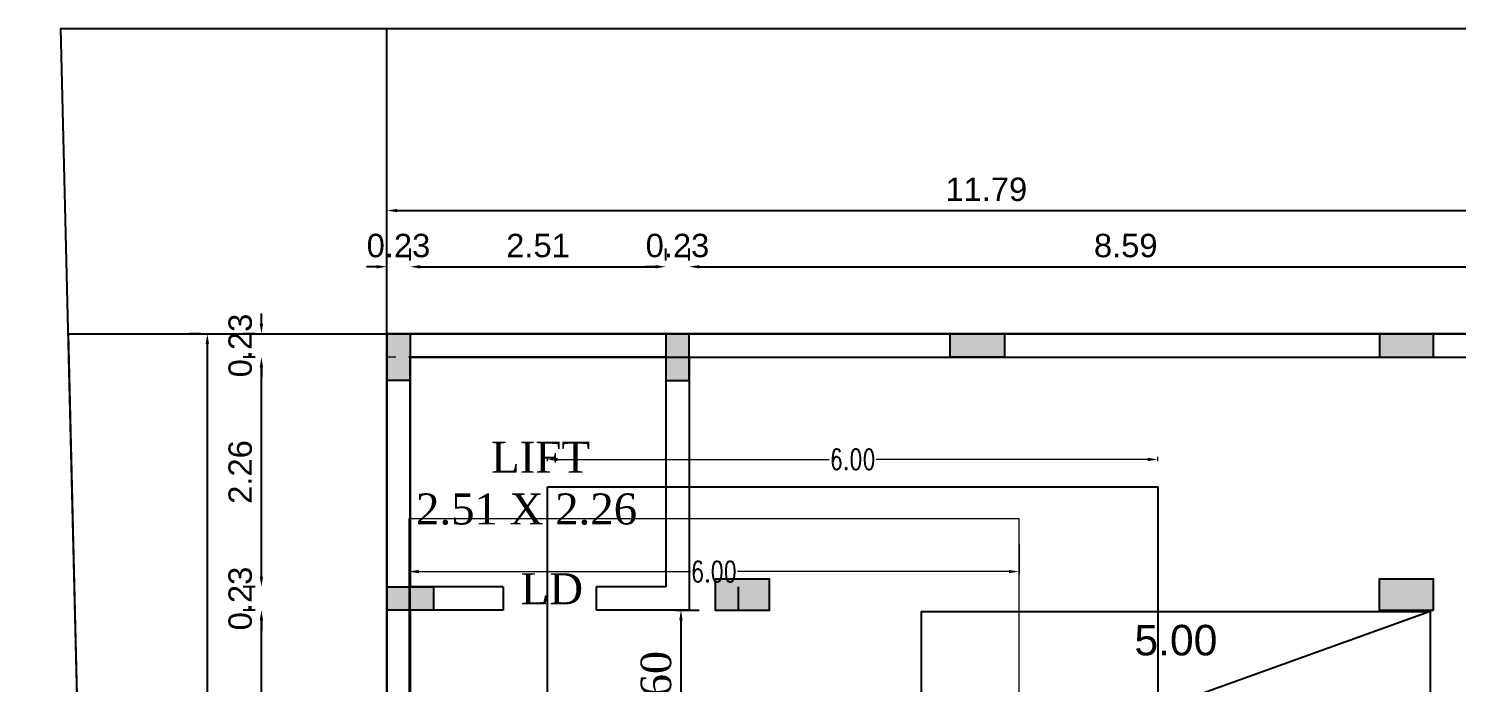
# Model space of a CAD drawing. Header units: metres. Extents: x 3104 to 3209, y 1082 to 1212.
# Drawn here: x 3155.46 to 3169.5, y 1163.52 to 1169.95 of the extents above; entities that cross this region are included whole.
import ezdxf

# ---------------------------------------------------------------- set-up
doc = ezdxf.new("R2010")
doc.units = ezdxf.units.M
doc.linetypes.add('HIDDEN', pattern=[0.375, 0.25, -0.125])
doc.layers.get('Defpoints').update_dxf_attribs({"lineweight": 0})
for name, color, linetype in [('BLK_1_BASEMENT_-1_BLDG_FOOTPRINT', 1, 'Continuous'), ('BLK_1_FLR_-1_BASEMENT_COVERED_PARKING', 173, 'Continuous'), ('BLK_1_FLR_-1_BLT_UP_AREA', 1, 'Continuous'), ('BLK_1_FLR_-1_BLT_UP_AREA_DEDUCT', 1, 'Continuous'), ('BLK_1_LVL_-1_BSMNT_PLOT_BOUNDARY', 70, 'Continuous'), ('BLK_1_LVL_-1_BSMNT_REAR_SETBACK', 11, 'Continuous'), ('BLK_1_LVL_-1_BSMNT_SIDE_SETBACK1', 171, 'Continuous'), ('DRIVE_WAY', 7, 'Continuous')]:
    doc.layers.add(name, color=color, linetype=linetype)
doc.layers.add('DRIVEWAY', color=255, linetype='Continuous', lineweight=5)
doc.styles.add('ANAND', font='times.ttf')
doc.styles.add('ROMANS', font='romans__.ttf', dxfattribs={"width": 0.75})
doc.styles.get("Standard").update_dxf_attribs({"font": 'arial.ttf'})
doc.dimstyles.new('Copy of V1', dxfattribs={"dimtxt": 0.3, "dimasz": 0.1, "dimexe": 0.18, "dimexo": 0.0625, "dimgap": 0.09, "dimtad": 1, "dimzin": 0, "dimdsep": 46, "dimtxsty": 'ANAND', "dimcen": 0.09, "dimadec": 0, "dimazin": 0, "dimtfac": 1, "dimtix": 1, "dimtofl": 0, "dimtmove": 2, "dimatfit": 0, "dimfxl": 0, "dimtolj": 1, "dimtzin": 0, "dimarcsym": 0})
doc.dimstyles.new('HVAC GREEN', dxfattribs={"dimtxt": 0.2, "dimasz": 0.1, "dimexe": 0.025, "dimexo": 0.25, "dimgap": 0.002, "dimtad": 0, "dimzin": 0, "dimdsep": 46, "dimtxsty": 'ROMANS', "dimcen": 0, "dimclrd": 3, "dimclre": 8, "dimclrt": 2, "dimadec": 0, "dimazin": 0, "dimtfac": 1, "dimtofl": 0, "dimtmove": 1, "dimatfit": 3, "dimfxl": 0, "dimtolj": 1, "dimtzin": 0, "dimlwd": 0, "dimlwe": 0, "dimarcsym": 0})
doc.dimstyles.new('V1', dxfattribs={"dimtxt": 0.23, "dimasz": 0.1, "dimexe": 0.18, "dimexo": 0.0625, "dimgap": 0.09, "dimtad": 1, "dimzin": 0, "dimdsep": 46, "dimtxsty": 'Standard', "dimcen": 0.09, "dimadec": 0, "dimazin": 0, "dimtfac": 1, "dimtix": 1, "dimtofl": 0, "dimtmove": 2, "dimatfit": 0, "dimfxl": 0, "dimtolj": 1, "dimtzin": 0, "dimarcsym": 0})

# ---------------------------------------------------------------- blocks, each defined once
blk = doc.blocks.new('*U16')
at = {"ltscale": 0.25}
h = blk.add_hatch(color=256, dxfattribs=at)
h.dxf.hatch_style = 1
h.paths.add_polyline_path([(38625.63, -66138.85), (38634.63, -66138.85), (38634.63, -66117.85), (38625.63, -66117.85)])
blk.add_lwpolyline([(38625.63, -66138.85), (38634.63, -66138.85), (38634.63, -66117.85), (38625.63, -66117.85)], close=True, dxfattribs=at)
blk = doc.blocks.new('*U15')
at = {"ltscale": 0.25}
h = blk.add_hatch(color=256, dxfattribs=at)
h.dxf.hatch_style = 1
h.paths.add_polyline_path([(38625.63, -66138.85), (38634.63, -66138.85), (38634.63, -66120.85), (38625.63, -66120.85)])
blk.add_lwpolyline([(38625.63, -66138.85), (38634.63, -66138.85), (38634.63, -66120.85), (38625.63, -66120.85)], close=True, dxfattribs=at)
blk = doc.blocks.new('*U17')
at = {"ltscale": 0.25}
h = blk.add_hatch(color=256, dxfattribs=at)
h.dxf.hatch_style = 1
h.paths.add_polyline_path([(38624.13, -66138.85), (38636.13, -66138.85), (38636.13, -66117.85), (38624.13, -66117.85)])
blk.add_lwpolyline([(38624.13, -66138.85), (38636.13, -66138.85), (38636.13, -66117.85), (38624.13, -66117.85)], close=True, dxfattribs=at)
blk = doc.blocks.new('*D254')
at = {"color": 0, "lineweight": -2}
for p, q in [((3161.821, 1164.233), (3162.055, 1164.233)), ((3161.875, 1164.133), (3161.875, 1162.736)), ((3161.821, 1162.636), (3162.055, 1162.636))]:
    blk.add_line(p, q, dxfattribs=at)
at = {"color": 0}
for points in [[(3161.858, 1164.133), (3161.892, 1164.133), (3161.875, 1164.233)], [(3161.858, 1162.736), (3161.892, 1162.736), (3161.875, 1162.636)]]:
    blk.add_solid(points, dxfattribs=at)
at = {"layer": 'Defpoints', "color": 0}
for p in [(3161.759, 1164.233), (3161.759, 1162.636), (3161.875, 1162.636)]:
    blk.add_point(p, dxfattribs=at)
at = {"color": 0, "insert": (3161.632, 1163.435), "char_height": 0.3, "attachment_point": 5, "rotation": 90, "style": 'ANAND'}
blk.add_mtext('\\A1;1.60', dxfattribs=at)
blk = doc.blocks.new('*D223')
at = {"color": 0, "lineweight": -2}
for p, q in [((3158.984, 1167.669), (3158.984, 1167.787)), ((3159.212, 1167.669), (3159.212, 1167.787)), ((3158.884, 1167.607), (3158.784, 1167.607)), ((3159.312, 1167.607), (3159.412, 1167.607))]:
    blk.add_line(p, q, dxfattribs=at)
at = {"color": 0}
for points in [[(3158.884, 1167.623), (3158.884, 1167.59), (3158.984, 1167.607)], [(3159.312, 1167.623), (3159.312, 1167.59), (3159.212, 1167.607)]]:
    blk.add_solid(points, dxfattribs=at)
at = {"layer": 'Defpoints', "color": 0}
for p in [(3158.984, 1167.607), (3159.212, 1167.607), (3159.212, 1167.607)]:
    blk.add_point(p, dxfattribs=at)
at = {"color": 0, "insert": (3159.098, 1167.814), "char_height": 0.23, "attachment_point": 5}
blk.add_mtext('\\A1;0.23', dxfattribs=at)
blk = doc.blocks.new('*D224')
at = {"color": 0, "lineweight": -2}
for p, q in [((3159.212, 1167.669), (3159.212, 1167.787)), ((3161.727, 1167.669), (3161.727, 1167.787)), ((3159.312, 1167.607), (3161.627, 1167.607))]:
    blk.add_line(p, q, dxfattribs=at)
at = {"color": 0}
for points in [[(3159.312, 1167.623), (3159.312, 1167.59), (3159.212, 1167.607)], [(3161.627, 1167.623), (3161.627, 1167.59), (3161.727, 1167.607)]]:
    blk.add_solid(points, dxfattribs=at)
at = {"layer": 'Defpoints', "color": 0}
for p in [(3159.212, 1167.607), (3161.727, 1167.607), (3161.727, 1167.607)]:
    blk.add_point(p, dxfattribs=at)
at = {"color": 0, "insert": (3160.47, 1167.814), "char_height": 0.23, "attachment_point": 5}
blk.add_mtext('\\A1;2.51', dxfattribs=at)
blk = doc.blocks.new('*D225')
at = {"color": 0, "lineweight": -2}
for p, q in [((3161.727, 1167.669), (3161.727, 1167.787)), ((3161.956, 1167.669), (3161.956, 1167.787)), ((3161.627, 1167.607), (3161.527, 1167.607)), ((3162.056, 1167.607), (3162.156, 1167.607))]:
    blk.add_line(p, q, dxfattribs=at)
at = {"color": 0}
for points in [[(3161.627, 1167.623), (3161.627, 1167.59), (3161.727, 1167.607)], [(3162.056, 1167.623), (3162.056, 1167.59), (3161.956, 1167.607)]]:
    blk.add_solid(points, dxfattribs=at)
at = {"layer": 'Defpoints', "color": 0}
for p in [(3161.727, 1167.607), (3161.956, 1167.607), (3161.956, 1167.607)]:
    blk.add_point(p, dxfattribs=at)
at = {"color": 0, "insert": (3161.841, 1167.814), "char_height": 0.23, "attachment_point": 5}
blk.add_mtext('\\A1;0.23', dxfattribs=at)
blk = doc.blocks.new('*D226')
at = {"color": 0, "lineweight": -2}
for p, q in [((3161.956, 1167.669), (3161.956, 1167.787)), ((3170.541, 1167.669), (3170.541, 1167.787)), ((3162.056, 1167.607), (3170.441, 1167.607))]:
    blk.add_line(p, q, dxfattribs=at)
at = {"color": 0}
for points in [[(3162.056, 1167.623), (3162.056, 1167.59), (3161.956, 1167.607)], [(3170.441, 1167.623), (3170.441, 1167.59), (3170.541, 1167.607)]]:
    blk.add_solid(points, dxfattribs=at)
at = {"layer": 'Defpoints', "color": 0}
for p in [(3161.956, 1167.607), (3170.541, 1167.607), (3170.541, 1167.607)]:
    blk.add_point(p, dxfattribs=at)
at = {"color": 0, "insert": (3166.248, 1167.814), "char_height": 0.23, "attachment_point": 5}
blk.add_mtext('\\A1;8.59', dxfattribs=at)
blk = doc.blocks.new('*D228')
at = {"color": 0, "lineweight": -2}
for p, q in [((3158.984, 1168.222), (3158.984, 1168.339)), ((3170.769, 1168.222), (3170.769, 1168.339)), ((3159.084, 1168.159), (3170.669, 1168.159))]:
    blk.add_line(p, q, dxfattribs=at)
at = {"color": 0}
for points in [[(3159.084, 1168.176), (3159.084, 1168.142), (3158.984, 1168.159)], [(3170.669, 1168.176), (3170.669, 1168.142), (3170.769, 1168.159)]]:
    blk.add_solid(points, dxfattribs=at)
at = {"layer": 'Defpoints', "color": 0}
for p in [(3158.984, 1168.159), (3170.769, 1168.159), (3170.769, 1168.159)]:
    blk.add_point(p, dxfattribs=at)
at = {"color": 0, "insert": (3164.877, 1168.366), "char_height": 0.23, "attachment_point": 5}
blk.add_mtext('\\A1;11.79', dxfattribs=at)
blk = doc.blocks.new('*D236')
at = {"color": 0, "lineweight": -2}
for p, q in [((3157.688, 1164.233), (3157.571, 1164.233)), ((3157.751, 1158.95), (3157.751, 1164.133)), ((3157.688, 1158.85), (3157.571, 1158.85))]:
    blk.add_line(p, q, dxfattribs=at)
at = {"color": 0}
for points in [[(3157.734, 1164.133), (3157.767, 1164.133), (3157.751, 1164.233)], [(3157.734, 1158.95), (3157.767, 1158.95), (3157.751, 1158.85)]]:
    blk.add_solid(points, dxfattribs=at)
at = {"layer": 'Defpoints', "color": 0}
for p in [(3157.751, 1164.233), (3157.751, 1164.233), (3157.751, 1158.85)]:
    blk.add_point(p, dxfattribs=at)
at = {"color": 0, "insert": (3157.543, 1161.542), "char_height": 0.23, "attachment_point": 5, "rotation": 90}
blk.add_mtext('\\A1;5.38', dxfattribs=at)
blk = doc.blocks.new('*D237')
at = {"color": 0, "lineweight": -2}
for p, q in [((3157.751, 1164.562), (3157.751, 1164.662)), ((3157.688, 1164.462), (3157.571, 1164.462)), ((3157.688, 1164.233), (3157.571, 1164.233)), ((3157.751, 1164.133), (3157.751, 1164.033))]:
    blk.add_line(p, q, dxfattribs=at)
at = {"color": 0}
for points in [[(3157.734, 1164.562), (3157.767, 1164.562), (3157.751, 1164.462)], [(3157.734, 1164.133), (3157.767, 1164.133), (3157.751, 1164.233)]]:
    blk.add_solid(points, dxfattribs=at)
at = {"layer": 'Defpoints', "color": 0}
for p in [(3157.751, 1164.462), (3157.751, 1164.462), (3157.751, 1164.233)]:
    blk.add_point(p, dxfattribs=at)
at = {"color": 0, "insert": (3157.543, 1164.347), "char_height": 0.23, "attachment_point": 5, "rotation": 90}
blk.add_mtext('\\A1;0.23', dxfattribs=at)
blk = doc.blocks.new('*D238')
at = {"color": 0, "lineweight": -2}
for p, q in [((3157.688, 1166.719), (3157.571, 1166.719)), ((3157.751, 1164.562), (3157.751, 1166.619)), ((3157.688, 1164.462), (3157.571, 1164.462))]:
    blk.add_line(p, q, dxfattribs=at)
at = {"color": 0}
for points in [[(3157.734, 1166.619), (3157.767, 1166.619), (3157.751, 1166.719)], [(3157.734, 1164.562), (3157.767, 1164.562), (3157.751, 1164.462)]]:
    blk.add_solid(points, dxfattribs=at)
at = {"layer": 'Defpoints', "color": 0}
for p in [(3157.751, 1166.719), (3157.751, 1166.719), (3157.751, 1164.462)]:
    blk.add_point(p, dxfattribs=at)
at = {"color": 0, "insert": (3157.543, 1165.59), "char_height": 0.23, "attachment_point": 5, "rotation": 90}
blk.add_mtext('\\A1;2.26', dxfattribs=at)
blk = doc.blocks.new('*D239')
at = {"color": 0, "lineweight": -2}
for p, q in [((3157.751, 1167.047), (3157.751, 1167.147)), ((3157.688, 1166.947), (3157.571, 1166.947)), ((3157.688, 1166.719), (3157.571, 1166.719)), ((3157.751, 1166.619), (3157.751, 1166.519))]:
    blk.add_line(p, q, dxfattribs=at)
at = {"color": 0}
for points in [[(3157.734, 1167.047), (3157.767, 1167.047), (3157.751, 1166.947)], [(3157.734, 1166.619), (3157.767, 1166.619), (3157.751, 1166.719)]]:
    blk.add_solid(points, dxfattribs=at)
at = {"layer": 'Defpoints', "color": 0}
for p in [(3157.751, 1166.947), (3157.751, 1166.947), (3157.751, 1166.719)]:
    blk.add_point(p, dxfattribs=at)
at = {"color": 0, "insert": (3157.543, 1166.833), "char_height": 0.23, "attachment_point": 5, "rotation": 90}
blk.add_mtext('\\A1;0.23', dxfattribs=at)
blk = doc.blocks.new('*D240')
at = {"color": 0, "lineweight": -2}
for p, q in [((3157.156, 1166.947), (3157.039, 1166.947)), ((3157.219, 1152.493), (3157.219, 1166.847)), ((3157.156, 1152.393), (3157.039, 1152.393))]:
    blk.add_line(p, q, dxfattribs=at)
at = {"color": 0}
for points in [[(3157.202, 1166.847), (3157.235, 1166.847), (3157.219, 1166.947)], [(3157.202, 1152.493), (3157.235, 1152.493), (3157.219, 1152.393)]]:
    blk.add_solid(points, dxfattribs=at)
at = {"layer": 'Defpoints', "color": 0}
for p in [(3157.219, 1166.947), (3157.219, 1166.947), (3157.219, 1152.393)]:
    blk.add_point(p, dxfattribs=at)
at = {"color": 0, "insert": (3157.011, 1159.67), "char_height": 0.23, "attachment_point": 5, "rotation": 90}
blk.add_mtext('\\A1;14.55', dxfattribs=at)
blk = doc.blocks.new('*D245')
at = {"layer": 'Defpoints', "color": 0}
for p in [(3164.241, 1164.221), (3169.241, 1164.221), (3164.241, 1163.693)]:
    blk.add_point(p, dxfattribs=at)
at = {"color": 0, "insert": (3166.741, 1163.936), "char_height": 0.3, "attachment_point": 5}
blk.add_mtext('\\A1;5.00', dxfattribs=at)
blk = doc.blocks.new('*D246')
at = {"layer": 'Defpoints', "color": 0}
for p in [(3169.241, 1164.221), (3169.013, 1160.621), (3169.241, 1160.621)]:
    blk.add_point(p, dxfattribs=at)
at = {"color": 0, "insert": (3168.77, 1162.421), "char_height": 0.3, "attachment_point": 5, "rotation": 90}
blk.add_mtext('\\A1;3.60', dxfattribs=at)
blk = doc.blocks.new('*D261')
at = {"color": 0, "lineweight": -2}
for p, q in [((3161.821, 1164.233), (3162.055, 1164.233)), ((3161.875, 1164.133), (3161.875, 1162.736)), ((3161.821, 1162.636), (3162.055, 1162.636))]:
    blk.add_line(p, q, dxfattribs=at)
at = {"color": 0}
for points in [[(3161.858, 1164.133), (3161.892, 1164.133), (3161.875, 1164.233)], [(3161.858, 1162.736), (3161.892, 1162.736), (3161.875, 1162.636)]]:
    blk.add_solid(points, dxfattribs=at)
at = {"layer": 'Defpoints', "color": 0}
for p in [(3161.759, 1164.233), (3161.759, 1162.636), (3161.875, 1162.636)]:
    blk.add_point(p, dxfattribs=at)
at = {"color": 0, "insert": (3161.632, 1163.435), "char_height": 0.3, "attachment_point": 5, "rotation": 90, "style": 'ANAND'}
blk.add_mtext('\\A1;1.60', dxfattribs=at)
blk = doc.blocks.new('*D257')
at = {"layer": 'Defpoints', "color": 0}
for p in [(3159.199, 1165.131), (3165.199, 1165.131), (3159.199, 1164.612)]:
    blk.add_point(p, dxfattribs=at)
at = {"layer": 'DRIVEWAY', "color": 8, "lineweight": 0}
for p, q in [((3159.199, 1164.881), (3159.199, 1164.587)), ((3165.199, 1164.881), (3165.199, 1164.587))]:
    blk.add_line(p, q, dxfattribs=at)
at = {"layer": 'DRIVEWAY', "color": 3, "lineweight": 0}
for p, q in [((3159.299, 1164.612), (3161.968, 1164.612)), ((3165.099, 1164.612), (3162.43, 1164.612))]:
    blk.add_line(p, q, dxfattribs=at)
at = {"layer": 'DRIVEWAY', "color": 3}
for points in [[(3159.299, 1164.628), (3159.299, 1164.595), (3159.199, 1164.612)], [(3165.099, 1164.628), (3165.099, 1164.595), (3165.199, 1164.612)]]:
    blk.add_solid(points, dxfattribs=at)
at = {"layer": 'DRIVEWAY', "color": 2, "insert": (3162.199, 1164.612), "char_height": 0.2, "attachment_point": 5, "style": 'ROMANS'}
blk.add_mtext('\\A1;6.00', dxfattribs=at)
blk = doc.blocks.new('*D263')
at = {"layer": 'Defpoints', "color": 0}
for p in [(3166.563, 1165.714), (3160.563, 1165.445), (3166.563, 1165.445)]:
    blk.add_point(p, dxfattribs=at)
at = {"layer": 'DRIVE_WAY', "color": 8, "lineweight": 0}
for p, q in [((3160.563, 1165.695), (3160.563, 1165.739)), ((3166.563, 1165.695), (3166.563, 1165.739))]:
    blk.add_line(p, q, dxfattribs=at)
at = {"layer": 'DRIVE_WAY', "color": 3, "lineweight": 0}
for p, q in [((3160.663, 1165.714), (3163.332, 1165.714)), ((3166.463, 1165.714), (3163.793, 1165.714))]:
    blk.add_line(p, q, dxfattribs=at)
at = {"layer": 'DRIVE_WAY', "color": 3}
for points in [[(3160.663, 1165.73), (3160.663, 1165.697), (3160.563, 1165.714)], [(3166.463, 1165.73), (3166.463, 1165.697), (3166.563, 1165.714)]]:
    blk.add_solid(points, dxfattribs=at)
at = {"layer": 'DRIVE_WAY', "color": 2, "insert": (3163.563, 1165.714), "char_height": 0.2, "attachment_point": 5, "style": 'ROMANS'}
blk.add_mtext('\\A1;6.00', dxfattribs=at)

msp = doc.modelspace()

# ---------------------------------------------------------------- linework, layer by layer
for p, q in [((3162.26048, 1166.94717), (3158.98388, 1166.94717)), ((3158.98388, 1166.94717), (3158.98388, 1164.23297)), ((3162.26048, 1166.94717), (3158.98388, 1166.94717)), ((3158.98388, 1166.94717), (3158.98388, 1164.23297)), ((3161.72708, 1166.71857), (3159.21248, 1166.71857)), ((3159.21248, 1166.71857), (3159.21248, 1164.46157)), ((3161.72708, 1166.71857), (3159.21248, 1166.71857)), ((3159.21248, 1166.71857), (3159.21248, 1164.46157)), ((3161.72708, 1166.71857), (3161.72708, 1164.46157)), ((3161.72708, 1166.71857), (3161.72708, 1164.46157)), ((3161.95568, 1166.71857), (3161.95568, 1164.23297)), ((3161.95568, 1166.71857), (3161.95568, 1164.23297)), ((3160.12688, 1164.46157), (3159.21248, 1164.46157)), ((3160.12688, 1164.46157), (3159.21248, 1164.46157)), ((3160.12688, 1164.46157), (3160.12688, 1164.23297)), ((3160.12688, 1164.46157), (3160.12688, 1164.23297)), ((3161.72708, 1164.46157), (3161.04128, 1164.46157)), ((3161.04128, 1164.46157), (3161.04128, 1164.23297)), ((3161.72708, 1164.46157), (3161.04128, 1164.46157)), ((3161.04128, 1164.46157), (3161.04128, 1164.23297)), ((3162.44239, 1164.23297), (3162.44239, 1164.46157)), ((3162.44239, 1164.23297), (3162.44239, 1164.46157)), ((3161.95568, 1164.23297), (3161.04128, 1164.23297)), ((3161.95568, 1164.23297), (3161.04128, 1164.23297))]:
    msp.add_line(p, q)
at = {"linetype": 'HIDDEN', "lineweight": 13}
for p, q in [((3159.82208, 1166.71857), (3158.98388, 1166.71857)), ((3159.82208, 1166.71857), (3158.98388, 1166.71857)), ((3159.82208, 1164.46157), (3158.98388, 1164.46157)), ((3159.82208, 1164.46157), (3158.98388, 1164.46157))]:
    msp.add_line(p, q, dxfattribs=at)
for points in [[(3159.21248, 1166.71857), (3170.54088, 1166.71857), (3170.54088, 1152.62157), (3159.21248, 1152.62157)], [(3159.21248, 1166.71857), (3170.54088, 1166.71857), (3170.54088, 1152.62157), (3159.21248, 1152.62157)], [(3169.24057, 1160.62051), (3164.24057, 1160.62051), (3164.24057, 1164.22051), (3169.24057, 1164.22051)]]:
    msp.add_lwpolyline(points, close=True)
msp.add_lwpolyline([(3158.98388, 1164.46157), (3158.98388, 1152.39297), (3164.52042, 1152.39297)], dxfattribs=at)
msp.add_lwpolyline([(3158.98388, 1164.46157), (3158.98388, 1152.39297), (3164.52042, 1152.39297)], dxfattribs=at)
for points in [[(3160.12688, 1164.23297), (3159.21248, 1164.23297), (3159.21248, 1158.85017)], [(3160.12688, 1164.23297), (3159.21248, 1164.23297), (3159.21248, 1158.85017)], [(3169.24057, 1164.22051), (3164.24057, 1162.42051), (3169.24057, 1160.62051)]]:
    msp.add_lwpolyline(points)
at = {"layer": 'BLK_1_BASEMENT_-1_BLDG_FOOTPRINT', "color": 1}
msp.add_lwpolyline([(3158.98388, 1166.94717), (3170.76948, 1166.94717), (3170.76948, 1152.39297), (3158.98388, 1152.39297)], close=True, dxfattribs=at)
at = {"layer": 'BLK_1_FLR_-1_BASEMENT_COVERED_PARKING', "color": 173}
msp.add_lwpolyline([(3158.98388, 1166.94717), (3170.76948, 1166.94717), (3170.76948, 1152.39297), (3158.98388, 1152.39297)], close=True, dxfattribs=at)
at = {"layer": 'BLK_1_FLR_-1_BLT_UP_AREA', "color": 18}
msp.add_lwpolyline([(3158.98388, 1166.94717), (3170.76948, 1166.94717), (3170.76948, 1152.39297), (3158.98388, 1152.39297)], close=True, dxfattribs=at)
at = {"layer": 'BLK_1_FLR_-1_BLT_UP_AREA_DEDUCT', "color": 18}
msp.add_lwpolyline([(3158.98388, 1166.94717), (3170.76948, 1166.94717), (3170.76948, 1152.39297), (3158.98388, 1152.39297)], close=True, dxfattribs=at)
at = {"layer": 'BLK_1_LVL_-1_BSMNT_PLOT_BOUNDARY'}
msp.add_lwpolyline([(3155.46134, 1148.26267), (3155.9794, 1161.74927), (3155.77946, 1169.94717), (3173.77485, 1169.94717), (3173.77485, 1145.37929)], close=True, dxfattribs=at)
at = {"layer": 'BLK_1_LVL_-1_BSMNT_REAR_SETBACK', "color": 11}
msp.add_lwpolyline([(3158.98388, 1166.94717), (3158.98388, 1169.94717), (3170.76948, 1169.94717), (3170.76948, 1166.94717)], close=True, dxfattribs=at)
at = {"layer": 'BLK_1_LVL_-1_BSMNT_SIDE_SETBACK1', "color": 171}
msp.add_lwpolyline([(3158.98388, 1152.39297), (3155.62015, 1152.39681), (3155.9794, 1161.74927), (3155.85263, 1166.94717), (3158.98388, 1166.94717)], close=True, dxfattribs=at)
at = {"layer": 'DRIVE_WAY', "color": 255}
msp.add_lwpolyline([(3160.56252, 1165.44485), (3166.56252, 1165.44485), (3166.56252, 1158.57232), (3160.56252, 1158.57232)], close=True, dxfattribs=at)
at = {"layer": 'DRIVEWAY'}
msp.add_lwpolyline([(3159.19922, 1152.77549), (3165.19922, 1152.75819), (3165.19922, 1165.13131), (3159.19922, 1165.13131)], close=True, dxfattribs=at)

# ---------------------------------------------------------------- block references
at = {"yscale": 0.0254, "zscale": 0.0254}
for name, p, xscale, rotation in [('*U15', (2177.89286, -512.97957), -0.0254, 180), ('*U15', (2177.89286, -512.97957), -0.0254, 180), ('*U15', (4143.04669, -512.97957), 0.0254, 180), ('*U15', (4143.04669, -512.97957), 0.0254, 180), ('*U16', (1485.12774, 2148.03819), -0.0254, 90), ('*U16', (1485.12774, 2148.03819), -0.0254, 90), ('*U16', (1489.34811, 185.62756), 0.0254, 90), ('*U16', (1489.34811, 185.62756), 0.0254, 90), ('*U15', (4838.91069, 183.14196), -0.0254, 270), ('*U15', (4838.91069, 183.14196), -0.0254, 270), ('*U17', (4842.13921, 2145.59069), 0.0254, 270), ('*U17', (4842.13921, 2145.59069), 0.0254, 270), ('*U17', (1489.34745, 183.18006), 0.0254, 90), ('*U17', (1489.34745, 183.18006), 0.0254, 90)]:
    msp.add_blockref(name, p, dxfattribs=dict(at, xscale=xscale, rotation=rotation))

# ---------------------------------------------------------------- texts
at = {"char_height": 0.3048, "width": 2.3734799, "attachment_point": 1, "style": 'ANAND'}
for s, insert in [('{\\W6.415605; }LIFT\\P2.51 X 2.26', (3159.27028, 1165.88746)), ('{\\W6.415605; }LIFT\\P2.51 X 2.26', (3159.27028, 1165.88746)), ('LD', (3160.2991, 1164.59539)), ('LD', (3160.2991, 1164.59539))]:
    msp.add_mtext(s, dxfattribs=dict(at, insert=insert))

# ---------------------------------------------------------------- dimensions: what is measured, and where the dimension line sits
for p1, p2, picture, middle in [((3158.98388, 1168.15903), (3170.76948, 1168.15903), '*D228', (3164.87668, 1168.36646)), ((3158.98388, 1167.60678), (3159.21248, 1167.60678), '*D223', (3159.09818, 1167.81429)), ((3157.21878, 1152.39297), (3157.21878, 1166.94717), '*D240', (3157.01135, 1159.67007))]:
    dim = msp.add_aligned_dim(p1=p1, p2=p2, distance=0, dimstyle='V1')
    dim.commit()
    dim.dimension.update_dxf_attribs({"geometry": picture, "text_midpoint": middle})
for base, p1, p2, angle, dimstyle, picture, middle in [((3161.72708, 1167.60678), (3159.21248, 1167.60678), (3161.72708, 1167.60678), 180, 'V1', '*D224', (3160.46978, 1167.81422)), ((3161.95568, 1167.60678), (3161.72708, 1167.60678), (3161.95568, 1167.60678), 180, 'V1', '*D225', (3161.84138, 1167.81429)), ((3170.54088, 1167.60678), (3161.95568, 1167.60678), (3170.54088, 1167.60678), 180, 'V1', '*D226', (3166.24828, 1167.81422)), ((3157.75081, 1166.94717), (3157.75081, 1166.71857), (3157.75081, 1166.94717), 270, 'V1', '*D239', (3157.5433, 1166.83287)), ((3157.75081, 1166.71857), (3157.75081, 1164.46157), (3157.75081, 1166.71857), 270, 'V1', '*D238', (3157.54338, 1165.59007)), ((3157.75081, 1164.46157), (3157.75081, 1164.23297), (3157.75081, 1164.46157), 270, 'V1', '*D237', (3157.5433, 1164.34727)), ((3157.75081, 1164.23297), (3157.75081, 1158.85017), (3157.75081, 1164.23297), 270, 'V1', '*D236', (3157.5433, 1161.54157)), ((3161.87514, 1162.63617), (3161.75855, 1164.23297), (3161.75855, 1162.63617), 90, 'Copy of V1', '*D254', (3161.63212, 1163.43457)), ((3161.87514, 1162.63617), (3161.75855, 1164.23297), (3161.75855, 1162.63617), 90, 'Copy of V1', '*D261', (3161.63212, 1163.43457))]:
    dim = msp.add_linear_dim(base=base, p1=p1, p2=p2, angle=angle, dimstyle=dimstyle)
    dim.commit()
    dim.dimension.update_dxf_attribs({"geometry": picture, "text_midpoint": middle})
for p2, distance, picture, middle in [((3164.24057, 1164.22051), 0.52739, '*D245', (3166.74057, 1163.93629)), ((3169.24057, 1160.62051), -0.22732, '*D246', (3168.76997, 1162.42051))]:
    dim = msp.add_aligned_dim(p1=(3169.24057, 1164.22051), p2=p2, distance=distance, dimstyle='V1', override={"dimtxt": 0.3, "dimse1": 1, "dimse2": 1, "dimsd1": 1, "dimsd2": 1})
    dim.commit()
    dim.dimension.update_dxf_attribs({"geometry": picture, "text_midpoint": middle})
at = {"layer": 'DRIVE_WAY', "color": 255}
dim = msp.add_aligned_dim(p1=(3160.56252, 1165.44485), p2=(3166.56252, 1165.44485), distance=0.26867, dimstyle='HVAC GREEN', dxfattribs=at)
dim.commit()
dim.dimension.update_dxf_attribs({"geometry": '*D263', "text_midpoint": (3163.56252, 1165.71352)})
at = {"layer": 'DRIVEWAY'}
dim = msp.add_linear_dim(base=(3159.19922, 1164.61176), p1=(3165.19922, 1165.13131), p2=(3159.19922, 1165.13131), dimstyle='HVAC GREEN', dxfattribs=at)
dim.commit()
dim.dimension.update_dxf_attribs({"geometry": '*D257', "text_midpoint": (3162.19922, 1164.61176)})

doc.saveas('drawing.dxf')
